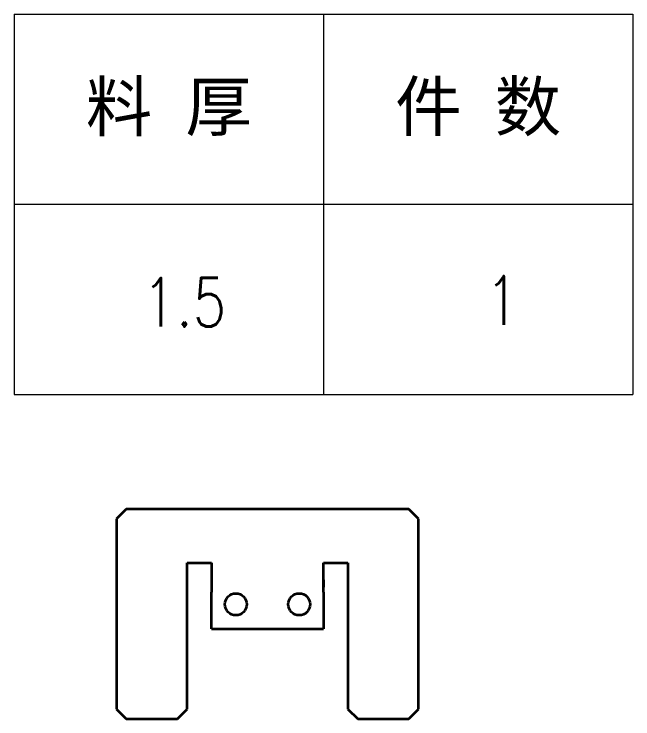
# Model space of a CAD drawing. Header units: millimetres. Extents: x 1201 to 11615, y -7347 to 2683.
# Drawn here: x 6115.4 to 6242.4, y -2738.9 to -2594.4 of the extents above; entities that cross this region are included whole.
import ezdxf
from ezdxf.enums import TextEntityAlignment as Align

# ---------------------------------------------------------------- set-up
doc = ezdxf.new("R2010")
doc.units = ezdxf.units.MM
doc.layers.add('DIM', color=3, linetype='Continuous', lineweight=20)
doc.layers.add('DRAWING', color=7, linetype='Continuous', lineweight=35)
doc.styles.add('DIM', font='romans.shx', dxfattribs={"width": 0.8, "bigfont": 'bigfont.shx'})
doc.styles.get("Standard").update_dxf_attribs({"font": 'arial.ttf'})

# ---------------------------------------------------------------- blocks, each defined once
blk = doc.blocks.new('*T31')
at = {"color": 0, "linetype": 'ByBlock', "lineweight": -2, "transparency": 16777216}
for p, q in [((0, 0), (127, 0)), ((0, 0), (0, -78)), ((63.5, 0), (63.5, -78)), ((127, 0), (127, -78)), ((0, -39), (127, -39)), ((0, -78), (127, -78))]:
    blk.add_line(p, q, dxfattribs=at)
at = {"color": 0, "transparency": 16777216, "char_height": 10, "width": 60.5, "attachment_point": 5}
for s, insert in [('{\\fSimSun|b0|i0|c134|p2;料 厚}', (31.75, -19.5)), ('{\\fSimSun|b0|i0|c134|p2;件 数}', (95.25, -19.5))]:
    blk.add_mtext(s, dxfattribs=dict(at, insert=insert))
blk = doc.blocks.new('拆图参数')
blk.add_blockref('*T31', (-63.5, 78))
at = {"style": 'DIM', "width": 0.8}
blk.add_attdef('6', text='', height=10, dxfattribs=at).set_placement((-37.13, 18.91), align=Align.MIDDLE_LEFT)
blk.add_attdef('1', text='', height=10, dxfattribs=at).set_placement((36.65, 19.27), align=Align.MIDDLE_CENTER)

msp = doc.modelspace()

# ---------------------------------------------------------------- linework, layer by layer
at = {"layer": 'DRAWING', "lineweight": 35, "ltscale": 0.070711}
for p, q in [((6138.424, -2695.936), (6136.424, -2697.936)), ((6198.424, -2697.936), (6196.424, -2695.936)), ((6136.424, -2736.936), (6138.424, -2738.936)), ((6148.924, -2738.936), (6150.924, -2736.936)), ((6183.924, -2736.936), (6185.924, -2738.936)), ((6196.424, -2738.936), (6198.424, -2736.936))]:
    msp.add_line(p, q, dxfattribs=at)
at = {"layer": 'DRAWING', "lineweight": 35}
for p, q in [((6196.424, -2695.936), (6138.424, -2695.936)), ((6136.424, -2697.936), (6136.424, -2736.936)), ((6198.424, -2736.936), (6198.424, -2697.936)), ((6150.924, -2736.936), (6150.924, -2706.936)), ((6183.924, -2706.936), (6183.924, -2736.936)), ((6155.924, -2720.436), (6178.924, -2720.436))]:
    msp.add_line(p, q, dxfattribs=at)
at = {"layer": 'DRAWING', "lineweight": 35, "ltscale": 0.125}
for p, q in [((6150.924, -2706.936), (6155.924, -2706.936)), ((6178.924, -2706.936), (6183.924, -2706.936))]:
    msp.add_line(p, q, dxfattribs=at)
at = {"layer": 'DRAWING', "lineweight": 35, "ltscale": 0.0375}
for p, q in [((6155.924, -2706.936), (6155.924, -2708.436)), ((6178.924, -2708.436), (6178.924, -2706.936)), ((6155.924, -2710.436), (6155.924, -2711.936)), ((6178.924, -2710.436), (6178.924, -2711.936))]:
    msp.add_line(p, q, dxfattribs=at)
at = {"layer": 'DRAWING', "lineweight": 35, "ltscale": 0.05}
for p, q in [((6155.924, -2708.436), (6155.924, -2710.436)), ((6178.924, -2710.436), (6178.924, -2708.436))]:
    msp.add_line(p, q, dxfattribs=at)
at = {"layer": 'DRAWING', "lineweight": 35, "ltscale": 0.1}
for p, q in [((6155.924, -2708.936), (6155.924, -2712.936)), ((6178.924, -2712.936), (6178.924, -2708.936))]:
    msp.add_line(p, q, dxfattribs=at)
at = {"layer": 'DRAWING', "lineweight": 35, "ltscale": 0.1875}
for p, q in [((6155.924, -2720.436), (6155.924, -2712.936)), ((6178.924, -2712.936), (6178.924, -2720.436))]:
    msp.add_line(p, q, dxfattribs=at)
at = {"layer": 'DRAWING', "lineweight": 35, "ltscale": 0.2625}
for p, q in [((6138.424, -2738.936), (6148.924, -2738.936)), ((6185.924, -2738.936), (6196.424, -2738.936))]:
    msp.add_line(p, q, dxfattribs=at)
at = {"layer": 'DRAWING', "lineweight": 35}
for centre in [(6160.924, -2715.436), (6173.924, -2715.436)]:
    msp.add_circle(centre, 2.25, dxfattribs=at)

# ---------------------------------------------------------------- block references
at = {"layer": 'DIM'}
msp.add_blockref('拆图参数', (6178.91, -2672.39), dxfattribs=at).add_auto_attribs({'1': '1', '6': '1.5'})

doc.saveas('drawing.dxf')
